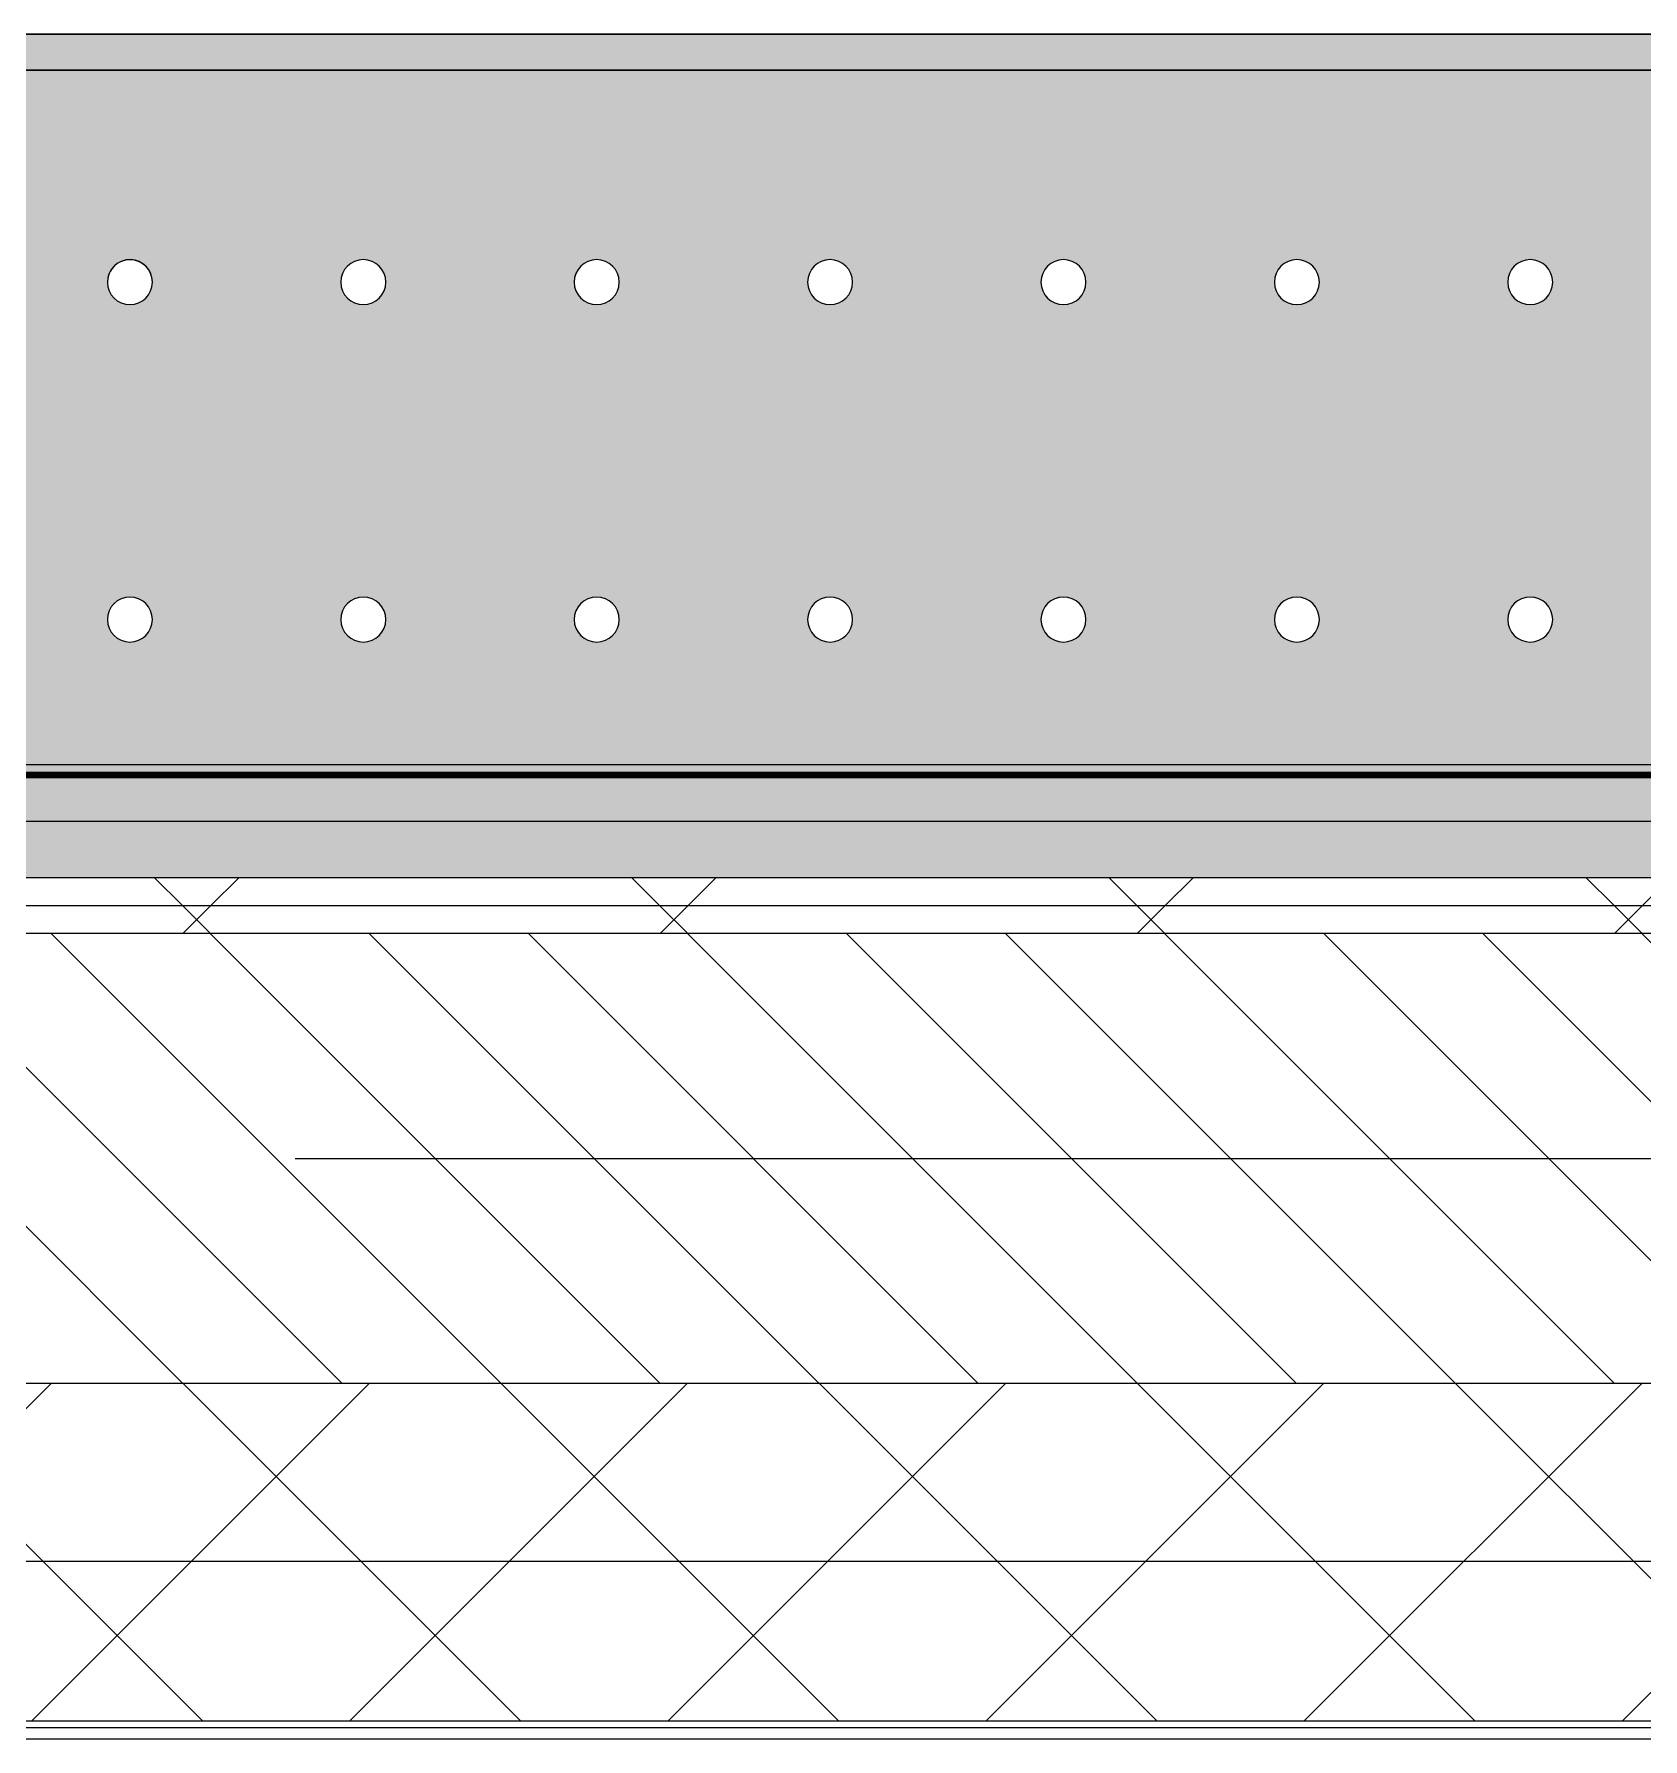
# Model space of a CAD drawing. Header units: millimetres. Extents: x 81731 to 272849, y -8553 to 29000.
# Drawn here: x 97615 to 98330, y -258 to 500 of the extents above; entities that cross this region are included whole.
import ezdxf

# ---------------------------------------------------------------- set-up
doc = ezdxf.new("R2010")
doc.units = ezdxf.units.MM
doc.linetypes.add('Осевая', pattern=[3175, 635, -476.25, 1587.5, -476.25])
for name, color, linetype, lineweight in [('A-WALL', 7, 'Continuous', 9), ('I-WALL', 7, 'Continuous', 9), ('Оси-2', 7, 'Осевая', 9)]:
    doc.layers.add(name, color=color, linetype=linetype, lineweight=lineweight)
for name, color, linetype, lineweight, true_color in [('A-WALL-1', 7, 'Continuous', 9, 0xc0c0c0), ('I-WALL-4', 7, 'Continuous', 9, 0xc0c0c0), ('I-WALL-7', 7, 'Continuous', 80, 0xff80c0), ('S-WALL-ANLY-1', 7, 'Continuous', 5, 0x008040), ('Знаки-1', 9, 'Continuous', 9, 0x808080), ('Знаки-2', 7, 'Continuous', 9, 0xc1bbaf), ('Знаки-4', 7, 'Continuous', 9, 0xaba79f), ('Знаки-5', 7, 'Continuous', 9, 0xd4ccbd), ('Знаки-6', 7, 'Continuous', 9, 0xd1cabb), ('Знаки-7', 7, 'Continuous', 9, 0xccc5b7)]:
    doc.layers.add(name, color=color, linetype=linetype, lineweight=lineweight, true_color=true_color)
doc.layers.add('Знаки-3', color=7, linetype='Continuous', lineweight=9, transparency=0.5)
pattern_1 = [(45, (0, 0), (-106.06602, 106.06602), []), (135, (0, 0), (-106.06602, -106.06602), [])]

# ---------------------------------------------------------------- blocks, each defined once
blk = doc.blocks.new('Зашивка радиатора_ с перфорацией М7_1 - Зашивка радиатора_ с перфорацией М7_1-V32-План отделки стен 2 этажа в осях 23-33')
at = {"layer": 'Знаки-3'}
h = blk.add_hatch(color=256, dxfattribs=at)
h.paths.add_polyline_path([(1772.87, 145), (-370, 145), (-370, -179.94), (1874.72, -179.94), (1874.72, 145), (1774.32, 145)])
h.paths.add_polyline_path([(967.5, 90.35), (972.5, 89.02), (976.16, 85.35), (977.5, 80.35), (976.16, 75.35), (972.5, 71.69), (967.5, 70.35), (962.5, 71.69), (958.84, 75.35), (957.5, 80.35), (958.84, 85.35), (962.5, 89.02), (964.91, 90.01)])
h.paths.add_polyline_path([(1278.75, 90.35), (1283.75, 89.02), (1287.41, 85.35), (1288.75, 80.35), (1287.41, 75.35), (1283.75, 71.69), (1278.75, 70.35), (1273.75, 71.69), (1270.09, 75.35), (1268.75, 80.35), (1270.09, 85.35), (1273.75, 89.02), (1276.16, 90.01)])
h.paths.add_polyline_path([(1071.25, 90.35), (1076.25, 89.02), (1079.91, 85.35), (1081.25, 80.35), (1079.91, 75.35), (1076.25, 71.69), (1071.25, 70.35), (1066.25, 71.69), (1062.59, 75.35), (1061.25, 80.35), (1062.59, 85.35), (1066.25, 89.02), (1068.66, 90.01)])
h.paths.add_polyline_path([(1797.5, 90.35), (1802.5, 89.02), (1806.16, 85.35), (1807.5, 80.35), (1806.16, 75.35), (1802.5, 71.69), (1797.5, 70.35), (1792.5, 71.69), (1788.84, 75.35), (1787.5, 80.35), (1788.84, 85.35), (1792.5, 89.02), (1794.91, 90.01)])
h.paths.add_polyline_path([(1693.75, 90.35), (1698.75, 89.02), (1702.41, 85.35), (1703.75, 80.35), (1702.41, 75.35), (1698.75, 71.69), (1693.75, 70.35), (1688.75, 71.69), (1685.09, 75.35), (1683.75, 80.35), (1685.09, 85.35), (1688.75, 89.02), (1691.16, 90.01)])
h.paths.add_polyline_path([(1382.5, 90.35), (1387.5, 89.02), (1391.16, 85.35), (1392.5, 80.35), (1391.16, 75.35), (1387.5, 71.69), (1382.5, 70.35), (1377.5, 71.69), (1373.84, 75.35), (1372.5, 80.35), (1373.84, 85.35), (1377.5, 89.02), (1379.91, 90.01)])
h.paths.add_polyline_path([(1486.25, 90.35), (1491.25, 89.02), (1494.91, 85.35), (1496.25, 80.35), (1494.91, 75.35), (1491.25, 71.69), (1486.25, 70.35), (1481.25, 71.69), (1477.59, 75.35), (1476.25, 80.35), (1477.59, 85.35), (1481.25, 89.02), (1483.66, 90.01)])
h.paths.add_polyline_path([(1590, 90.35), (1595, 89.02), (1598.66, 85.35), (1600, 80.35), (1598.66, 75.35), (1595, 71.69), (1590, 70.35), (1585, 71.69), (1581.34, 75.35), (1580, 80.35), (1581.34, 85.35), (1585, 89.02), (1587.41, 90.01)])
h.paths.add_polyline_path([(863.75, 90.35), (868.75, 89.02), (872.41, 85.35), (873.75, 80.35), (872.41, 75.35), (868.75, 71.69), (863.75, 70.35), (858.75, 71.69), (855.09, 75.35), (853.75, 80.35), (855.09, 85.35), (858.75, 89.02), (861.16, 90.01)])
h.paths.add_polyline_path([(1175, 90.35), (1180, 89.02), (1183.66, 85.35), (1185, 80.35), (1183.66, 75.35), (1180, 71.69), (1175, 70.35), (1170, 71.69), (1166.34, 75.35), (1165, 80.35), (1166.34, 85.35), (1170, 89.02), (1172.41, 90.01)])
h.paths.add_polyline_path([(33.75, 90.35), (38.75, 89.02), (42.41, 85.35), (43.75, 80.35), (42.41, 75.35), (38.75, 71.69), (33.75, 70.35), (28.75, 71.69), (25.09, 75.35), (23.75, 80.35), (25.09, 85.35), (28.75, 89.02), (31.16, 90.01)])
h.paths.add_polyline_path([(241.25, 90.35), (246.25, 89.02), (249.91, 85.35), (251.25, 80.35), (249.91, 75.35), (246.25, 71.69), (241.25, 70.35), (236.25, 71.69), (232.59, 75.35), (231.25, 80.35), (232.59, 85.35), (236.25, 89.02), (238.66, 90.01)])
h.paths.add_polyline_path([(-277.5, 90.35), (-272.5, 89.02), (-268.84, 85.35), (-267.5, 80.35), (-268.84, 75.35), (-272.5, 71.69), (-277.5, 70.35), (-282.5, 71.69), (-286.16, 75.35), (-287.5, 80.35), (-286.16, 85.35), (-282.5, 89.02), (-280.09, 90.01)])
h.paths.add_polyline_path([(656.25, 90.35), (661.25, 89.02), (664.91, 85.35), (666.25, 80.35), (664.91, 75.35), (661.25, 71.69), (656.25, 70.35), (651.25, 71.69), (647.59, 75.35), (646.25, 80.35), (647.59, 85.35), (651.25, 89.02), (653.66, 90.01)])
h.paths.add_polyline_path([(760, 90.35), (765, 89.02), (768.66, 85.35), (770, 80.35), (768.66, 75.35), (765, 71.69), (760, 70.35), (755, 71.69), (751.34, 75.35), (750, 80.35), (751.34, 85.35), (755, 89.02), (757.41, 90.01)])
h.paths.add_polyline_path([(-173.75, 90.35), (-168.75, 89.02), (-165.09, 85.35), (-163.75, 80.35), (-165.09, 75.35), (-168.75, 71.69), (-174.6, 70.47), (-178.75, 71.69), (-182.41, 75.35), (-183.75, 80.35), (-182.41, 85.35), (-178.75, 89.02), (-174.6, 90.24)])
h.paths.add_polyline_path([(448.75, 90.35), (453.75, 89.02), (457.41, 85.35), (458.75, 80.35), (457.41, 75.35), (453.75, 71.69), (448.75, 70.35), (443.75, 71.69), (440.09, 75.35), (438.75, 80.35), (440.09, 85.35), (443.75, 89.02), (446.16, 90.01)])
h.paths.add_polyline_path([(-70, 90.35), (-65, 89.02), (-61.34, 85.35), (-60, 80.35), (-61.34, 75.35), (-65, 71.69), (-70, 70.35), (-75, 71.69), (-78.66, 75.35), (-80, 80.35), (-78.66, 85.35), (-75, 89.02), (-72.59, 90.01)])
h.paths.add_polyline_path([(552.5, 90.35), (557.5, 89.02), (561.16, 85.35), (562.5, 80.35), (561.16, 75.35), (557.5, 71.69), (552.5, 70.35), (547.5, 71.69), (543.84, 75.35), (542.5, 80.35), (543.84, 85.35), (547.5, 89.02), (549.91, 90.01)])
h.paths.add_polyline_path([(345, 90.35), (350, 89.02), (353.66, 85.35), (355, 80.35), (353.66, 75.35), (350, 71.69), (345, 70.35), (340, 71.69), (336.34, 75.35), (335, 80.35), (336.34, 85.35), (340, 89.02), (342.41, 90.01)])
h.paths.add_polyline_path([(137.5, 90.35), (142.5, 89.02), (146.16, 85.35), (147.5, 80.35), (146.16, 75.35), (142.5, 71.69), (137.5, 70.35), (132.5, 71.69), (128.84, 75.35), (127.5, 80.35), (128.84, 85.35), (132.5, 89.02), (134.91, 90.01)])
h.paths.add_polyline_path([(1175, -59.65), (1180, -60.98), (1183.66, -64.65), (1185, -69.65), (1183.23, -75.2), (1180, -78.31), (1175, -79.65), (1170, -78.31), (1166.34, -74.65), (1165, -69.65), (1166.34, -64.65), (1170, -60.98), (1172.41, -59.99)])
h.paths.add_polyline_path([(1382.5, -59.65), (1387.5, -60.98), (1391.16, -64.65), (1392.5, -69.65), (1390.73, -75.2), (1387.5, -78.31), (1382.5, -79.65), (1377.5, -78.31), (1373.84, -74.65), (1372.5, -69.65), (1373.84, -64.65), (1377.5, -60.98), (1379.91, -59.99)])
h.paths.add_polyline_path([(1797.5, -59.65), (1802.5, -60.98), (1806.16, -64.65), (1807.5, -69.65), (1805.73, -75.2), (1802.5, -78.31), (1797.5, -79.65), (1792.5, -78.31), (1788.84, -74.65), (1787.5, -69.65), (1788.84, -64.65), (1792.5, -60.98), (1794.91, -59.99)])
h.paths.add_polyline_path([(1071.25, -59.65), (1076.25, -60.98), (1079.91, -64.65), (1081.25, -69.65), (1079.48, -75.2), (1076.25, -78.31), (1071.25, -79.65), (1066.25, -78.31), (1062.59, -74.65), (1061.25, -69.65), (1062.59, -64.65), (1066.25, -60.98), (1068.66, -59.99)])
h.paths.add_polyline_path([(760, -59.65), (765, -60.98), (768.66, -64.65), (770, -69.65), (768.23, -75.2), (765, -78.31), (760, -79.65), (755, -78.31), (751.34, -74.65), (750, -69.65), (751.34, -64.65), (755, -60.98), (757.41, -59.99)])
h.paths.add_polyline_path([(967.5, -59.65), (972.5, -60.98), (976.16, -64.65), (977.5, -69.65), (975.73, -75.2), (972.5, -78.31), (967.5, -79.65), (962.5, -78.31), (958.84, -74.65), (957.5, -69.65), (958.84, -64.65), (962.5, -60.98), (964.91, -59.99)])
h.paths.add_polyline_path([(1486.25, -59.65), (1491.25, -60.98), (1494.91, -64.65), (1496.25, -69.65), (1494.48, -75.2), (1491.25, -78.31), (1486.25, -79.65), (1481.25, -78.31), (1477.59, -74.65), (1476.25, -69.65), (1477.59, -64.65), (1481.25, -60.98), (1483.66, -59.99)])
h.paths.add_polyline_path([(1278.75, -59.65), (1283.75, -60.98), (1287.41, -64.65), (1288.75, -69.65), (1286.98, -75.2), (1283.75, -78.31), (1278.75, -79.65), (1273.75, -78.31), (1270.09, -74.65), (1268.75, -69.65), (1270.09, -64.65), (1273.75, -60.98), (1276.16, -59.99)])
h.paths.add_polyline_path([(863.75, -59.65), (868.75, -60.98), (872.41, -64.65), (873.75, -69.65), (871.98, -75.2), (868.75, -78.31), (863.75, -79.65), (858.75, -78.31), (855.09, -74.65), (853.75, -69.65), (855.09, -64.65), (858.75, -60.98), (861.16, -59.99)])
h.paths.add_polyline_path([(1590, -59.65), (1595, -60.98), (1598.66, -64.65), (1600, -69.65), (1598.23, -75.2), (1595, -78.31), (1590, -79.65), (1585, -78.31), (1581.34, -74.65), (1580, -69.65), (1581.34, -64.65), (1585, -60.98), (1587.41, -59.99)])
h.paths.add_polyline_path([(1693.75, -59.65), (1698.75, -60.98), (1702.41, -64.65), (1703.75, -69.65), (1701.98, -75.2), (1698.75, -78.31), (1693.75, -79.65), (1688.75, -78.31), (1685.09, -74.65), (1683.75, -69.65), (1685.09, -64.65), (1688.75, -60.98), (1691.16, -59.99)])
h.paths.add_polyline_path([(33.75, -59.65), (38.75, -60.98), (42.41, -64.65), (43.75, -69.65), (41.98, -75.2), (38.75, -78.31), (33.75, -79.65), (28.75, -78.31), (25.09, -74.65), (23.75, -69.65), (25.09, -64.65), (28.75, -60.98), (31.16, -59.99)])
h.paths.add_polyline_path([(345, -59.65), (350, -60.98), (353.66, -64.65), (355, -69.65), (353.23, -75.2), (350, -78.31), (345, -79.65), (340, -78.31), (336.34, -74.65), (335, -69.65), (336.34, -64.65), (340, -60.98), (342.41, -59.99)])
h.paths.add_polyline_path([(448.75, -59.65), (453.75, -60.98), (457.41, -64.65), (458.75, -69.65), (456.98, -75.2), (453.75, -78.31), (448.75, -79.65), (443.75, -78.31), (440.09, -74.65), (438.75, -69.65), (440.09, -64.65), (443.75, -60.98), (446.16, -59.99)])
h.paths.add_polyline_path([(241.25, -59.65), (246.25, -60.98), (249.91, -64.65), (251.25, -69.65), (249.48, -75.2), (246.25, -78.31), (241.25, -79.65), (236.25, -78.31), (232.59, -74.65), (231.25, -69.65), (232.59, -64.65), (236.25, -60.98), (238.66, -59.99)])
h.paths.add_polyline_path([(-70, -59.65), (-65, -60.98), (-61.34, -64.65), (-60, -69.65), (-61.77, -75.2), (-65, -78.31), (-70, -79.65), (-75, -78.31), (-78.66, -74.65), (-80, -69.65), (-78.66, -64.65), (-75, -60.98), (-72.59, -59.99)])
h.paths.add_polyline_path([(137.5, -59.65), (142.5, -60.98), (146.16, -64.65), (147.5, -69.65), (145.73, -75.2), (142.5, -78.31), (137.5, -79.65), (132.5, -78.31), (128.84, -74.65), (127.5, -69.65), (128.84, -64.65), (132.5, -60.98), (134.91, -59.99)])
h.paths.add_polyline_path([(-173.75, -59.65), (-168.75, -60.98), (-165.09, -64.65), (-163.75, -69.65), (-165.52, -75.2), (-168.75, -78.31), (-174.6, -79.53), (-178.75, -78.31), (-182.41, -74.65), (-183.75, -69.65), (-182.41, -64.65), (-178.75, -60.98), (-174.6, -59.76)])
h.paths.add_polyline_path([(656.25, -59.65), (661.25, -60.98), (664.91, -64.65), (666.25, -69.65), (664.48, -75.2), (661.25, -78.31), (656.25, -79.65), (651.25, -78.31), (647.59, -74.65), (646.25, -69.65), (647.59, -64.65), (651.25, -60.98), (653.66, -59.99)])
h.paths.add_polyline_path([(-277.5, -59.65), (-272.5, -60.98), (-268.84, -64.65), (-267.5, -69.65), (-269.27, -75.2), (-272.5, -78.31), (-277.5, -79.65), (-282.5, -78.31), (-286.16, -74.65), (-287.5, -69.65), (-286.16, -64.65), (-282.5, -60.98), (-280.09, -59.99)])
h.paths.add_polyline_path([(552.5, -59.65), (557.5, -60.98), (561.16, -64.65), (562.5, -69.65), (560.73, -75.2), (557.5, -78.31), (552.5, -79.65), (547.5, -78.31), (543.84, -74.65), (542.5, -69.65), (543.84, -64.65), (547.5, -60.98), (549.91, -59.99)])
for points in [[(1874.72, -163.94), (-370, -163.94), (-370, -179.94), (1874.72, -179.94), (1874.72, -172)], [(351.34, -163.94), (340, -163.94), (340.68, -179.94), (380, -179.94), (379.32, -163.94), (352.93, -163.94)], [(360, -163.94), (350, -163.94), (350.34, -179.94), (370, -179.94), (369.66, -163.94), (362.59, -163.94)], [(467.07, -163.94), (440, -163.94), (440.68, -179.94), (480, -179.94), (479.32, -163.94), (468.66, -163.94)], [(450.34, -163.94), (450, -163.94), (450.34, -179.94), (470, -179.94), (469.66, -163.94), (451.34, -163.94)], [(460, -163.94), (450, -163.94), (450.34, -179.94), (470, -179.94), (469.66, -163.94), (462.59, -163.94)], [(540, -163.94), (540.68, -179.94), (580, -179.94), (579.32, -163.94), (540.68, -163.94)], [(552.93, -163.94), (550, -163.94), (550.34, -179.94), (570, -179.94), (569.66, -163.94), (554.82, -163.94)], [(640, -163.94), (640.68, -179.94), (680, -179.94), (679.32, -163.94), (640.68, -163.94)], [(650.34, -163.94), (650, -163.94), (650.34, -179.94), (670, -179.94), (669.66, -163.94), (651.34, -163.94)], [(740, -163.94), (740.68, -179.94), (780, -179.94), (779.32, -163.94), (740.68, -163.94)], [(750.34, -163.94), (750, -163.94), (750.34, -179.94), (770, -179.94), (769.66, -163.94), (751.34, -163.94)], [(767.07, -163.94), (750, -163.94), (750.34, -179.94), (770, -179.94), (769.66, -163.94), (768.66, -163.94)], [(840, -163.94), (840.68, -179.94), (880, -179.94), (879.32, -163.94), (840.68, -163.94)], [(850.34, -163.94), (850, -163.94), (850.34, -179.94), (870, -179.94), (869.66, -163.94), (851.34, -163.94)], [(940, -163.94), (940.68, -179.94), (980, -179.94), (979.32, -163.94), (940.68, -163.94)], [(950.34, -163.94), (950, -163.94), (950.34, -179.94), (970, -179.94), (969.66, -163.94), (951.34, -163.94)]]:
    blk.add_hatch(color=256, dxfattribs=at).paths.add_polyline_path(points)
at = {"layer": 'Знаки-1'}
blk.add_line((-370, -179.94), (1874.72, -179.94), dxfattribs=at)
for centre, start, end in [((345, 80.35), 0, 180), ((448.75, 80.35), 0, 180), ((552.5, 80.35), 0, 180), ((656.25, 80.35), 0, 180), ((760, 80.35), 0, 180), ((863.75, 80.35), 0, 180), ((967.5, 80.35), 0, 180), ((345, 80.35), 180, 0), ((448.75, 80.35), 180, 0), ((552.5, 80.35), 180, 360), ((656.25, 80.35), 180, 0), ((760, 80.35), 180, 0), ((863.75, 80.35), 180, 0), ((967.5, 80.35), 180, 0), ((345, -69.65), 0, 180), ((448.75, -69.65), 0, 180), ((552.5, -69.65), 0, 180), ((656.25, -69.65), 0, 180), ((760, -69.65), 0, 180), ((863.75, -69.65), 0, 180), ((967.5, -69.65), 0, 180), ((345, -69.65), 180, 0), ((448.75, -69.65), 180, 0), ((552.5, -69.65), 180, 0), ((656.25, -69.65), 180, 0), ((760, -69.65), 180, 0), ((863.75, -69.65), 180, 0), ((967.5, -69.65), 180, 0)]:
    blk.add_arc(centre, 10, start, end, dxfattribs=at)
at = {"layer": 'Знаки-2'}
for p, q in [((340, -163.94), (280, -163.94)), ((340, -163.94), (350, -163.94)), ((350, -163.94), (340, -163.94)), ((350, -163.94), (370, -163.94)), ((370, -163.94), (350, -163.94)), ((370, -163.94), (380, -163.94)), ((380, -163.94), (370, -163.94)), ((440, -163.94), (380, -163.94)), ((440, -163.94), (450, -163.94)), ((450, -163.94), (440, -163.94)), ((450, -163.94), (470, -163.94)), ((470, -163.94), (450, -163.94)), ((470, -163.94), (480, -163.94)), ((480, -163.94), (470, -163.94)), ((540, -163.94), (480, -163.94)), ((540, -163.94), (580, -163.94)), ((580, -163.94), (540, -163.94)), ((640, -163.94), (580, -163.94)), ((640, -163.94), (650, -163.94)), ((650, -163.94), (640, -163.94)), ((650, -163.94), (670, -163.94)), ((670, -163.94), (650, -163.94)), ((670, -163.94), (680, -163.94)), ((680, -163.94), (670, -163.94)), ((740, -163.94), (680, -163.94)), ((740, -163.94), (750, -163.94)), ((750, -163.94), (740, -163.94)), ((750, -163.94), (770, -163.94)), ((770, -163.94), (750, -163.94)), ((770, -163.94), (780, -163.94)), ((780, -163.94), (770, -163.94)), ((840, -163.94), (780, -163.94)), ((840, -163.94), (880, -163.94)), ((880, -163.94), (840, -163.94)), ((940, -163.94), (880, -163.94)), ((940, -163.94), (950, -163.94)), ((950, -163.94), (940, -163.94)), ((950, -163.94), (970, -163.94)), ((970, -163.94), (950, -163.94)), ((970, -163.94), (980, -163.94)), ((980, -163.94), (970, -163.94)), ((1040, -163.94), (980, -163.94)), ((280, -179.94), (340, -179.94)), ((340, -179.94), (350, -179.94)), ((350, -179.94), (340, -179.94)), ((350, -179.94), (370, -179.94)), ((370, -179.94), (350, -179.94)), ((370, -179.94), (380, -179.94)), ((380, -179.94), (370, -179.94)), ((380, -179.94), (440, -179.94)), ((440, -179.94), (450, -179.94)), ((450, -179.94), (440, -179.94)), ((450, -179.94), (470, -179.94)), ((470, -179.94), (450, -179.94)), ((470, -179.94), (480, -179.94)), ((480, -179.94), (470, -179.94)), ((480, -179.94), (540, -179.94)), ((540, -179.94), (580, -179.94)), ((580, -179.94), (540, -179.94)), ((580, -179.94), (640, -179.94)), ((640, -179.94), (650, -179.94)), ((650, -179.94), (640, -179.94)), ((650, -179.94), (670, -179.94)), ((670, -179.94), (650, -179.94)), ((670, -179.94), (680, -179.94)), ((680, -179.94), (670, -179.94)), ((680, -179.94), (740, -179.94)), ((740, -179.94), (750, -179.94)), ((750, -179.94), (740, -179.94)), ((750, -179.94), (770, -179.94)), ((770, -179.94), (750, -179.94)), ((770, -179.94), (780, -179.94)), ((780, -179.94), (770, -179.94)), ((780, -179.94), (840, -179.94)), ((840, -179.94), (880, -179.94)), ((880, -179.94), (840, -179.94)), ((880, -179.94), (940, -179.94)), ((940, -179.94), (950, -179.94)), ((950, -179.94), (940, -179.94)), ((950, -179.94), (970, -179.94)), ((970, -179.94), (950, -179.94)), ((970, -179.94), (980, -179.94)), ((980, -179.94), (970, -179.94)), ((980, -179.94), (1040, -179.94))]:
    blk.add_line(p, q, dxfattribs=at)
at = {"layer": 'Знаки-4'}
for p, q in [((-322.14, -163.94), (1842.14, -163.94)), ((1874.72, -179.94), (-370, -179.94)), ((1874.72, -179.94), (-365.34, -179.94))]:
    blk.add_line(p, q, dxfattribs=at)
for centre, start, end in [((345, 80.35), 0, 180), ((448.75, 80.35), 0, 180), ((552.5, 80.35), 0, 180), ((656.25, 80.35), 0, 180), ((760, 80.35), 0, 180), ((863.75, 80.35), 0, 180), ((967.5, 80.35), 0, 180), ((345, 80.35), 180, 360), ((448.75, 80.35), 180, 0), ((552.5, 80.35), 180, 360), ((656.25, 80.35), 180, 360), ((760, 80.35), 180, 360), ((863.75, 80.35), 180, 360), ((967.5, 80.35), 180, 0), ((345, -69.65), 0, 180), ((448.75, -69.65), 0, 180), ((552.5, -69.65), 0, 180), ((656.25, -69.65), 0, 180), ((760, -69.65), 0, 180), ((863.75, -69.65), 0, 180), ((967.5, -69.65), 0, 180), ((345, -69.65), 180, 360), ((448.75, -69.65), 180, 360), ((552.5, -69.65), 180, 360), ((656.25, -69.65), 180, 360), ((760, -69.65), 180, 360), ((863.75, -69.65), 180, 360), ((967.5, -69.65), 180, 240), ((967.5, -69.65), 285, 360), ((967.5, -69.65), 240, 285)]:
    blk.add_arc(centre, 10, start, end, dxfattribs=at)
at = {"layer": 'Знаки-5'}
for p, q in [((454.82, -163.94), (451.34, -163.94)), ((465, -163.94), (455, -163.94)), ((468.66, -163.94), (465.18, -163.94)), ((754.82, -163.94), (751.34, -163.94)), ((765, -163.94), (755, -163.94)), ((768.66, -163.94), (765.18, -163.94)), ((451.34, -179.94), (454.82, -179.94)), ((455, -179.94), (465, -179.94)), ((465.18, -179.94), (468.66, -179.94)), ((751.34, -179.94), (754.82, -179.94)), ((755, -179.94), (765, -179.94)), ((765.18, -179.94), (768.66, -179.94))]:
    blk.add_line(p, q, dxfattribs=at)
at = {"layer": 'Знаки-6'}
for p, q in [((354.82, -163.94), (351.34, -163.94)), ((365, -163.94), (355, -163.94)), ((368.66, -163.94), (365.18, -163.94)), ((451.28, -163.94), (454.82, -163.94)), ((454.82, -163.94), (451.28, -163.94)), ((455, -163.94), (465, -163.94)), ((465, -163.94), (455, -163.94)), ((465.18, -163.94), (468.72, -163.94)), ((468.72, -163.94), (465.18, -163.94)), ((554.82, -163.94), (551.34, -163.94)), ((565, -163.94), (555, -163.94)), ((568.66, -163.94), (565.18, -163.94)), ((654.82, -163.94), (651.34, -163.94)), ((665, -163.94), (655, -163.94)), ((668.66, -163.94), (665.18, -163.94)), ((751.28, -163.94), (754.82, -163.94)), ((754.82, -163.94), (751.28, -163.94)), ((755, -163.94), (765, -163.94)), ((765, -163.94), (755, -163.94)), ((765.18, -163.94), (768.72, -163.94)), ((768.72, -163.94), (765.18, -163.94)), ((854.82, -163.94), (851.34, -163.94)), ((865, -163.94), (855, -163.94)), ((868.66, -163.94), (865.18, -163.94)), ((954.82, -163.94), (951.34, -163.94)), ((956.74, -163.94), (955, -163.94)), ((965, -163.94), (957.41, -163.94)), ((968.66, -163.94), (965.18, -163.94)), ((351.34, -179.94), (354.82, -179.94)), ((355, -179.94), (365, -179.94)), ((365.18, -179.94), (368.66, -179.94)), ((451.28, -179.94), (454.82, -179.94)), ((454.82, -179.94), (451.28, -179.94)), ((455, -179.94), (465, -179.94)), ((465, -179.94), (455, -179.94)), ((465.18, -179.94), (468.72, -179.94)), ((468.72, -179.94), (465.18, -179.94)), ((551.34, -179.94), (554.82, -179.94)), ((555, -179.94), (565, -179.94)), ((565.18, -179.94), (568.66, -179.94)), ((651.34, -179.94), (654.82, -179.94)), ((655, -179.94), (665, -179.94)), ((665.18, -179.94), (668.66, -179.94)), ((751.28, -179.94), (754.82, -179.94)), ((754.82, -179.94), (751.28, -179.94)), ((755, -179.94), (765, -179.94)), ((765, -179.94), (755, -179.94)), ((765.18, -179.94), (768.72, -179.94)), ((768.72, -179.94), (765.18, -179.94)), ((851.34, -179.94), (854.82, -179.94)), ((855, -179.94), (865, -179.94)), ((865.18, -179.94), (868.66, -179.94)), ((951.34, -179.94), (954.82, -179.94)), ((955, -179.94), (956.74, -179.94)), ((957.41, -179.94), (965, -179.94)), ((965.18, -179.94), (968.66, -179.94))]:
    blk.add_line(p, q, dxfattribs=at)
at = {"layer": 'Знаки-7'}
for p, q in [((350, -163.94), (340.68, -163.94)), ((351.28, -163.94), (354.82, -163.94)), ((354.82, -163.94), (351.28, -163.94)), ((355, -163.94), (360, -163.94)), ((365, -163.94), (355, -163.94)), ((360, -163.94), (365, -163.94)), ((365.18, -163.94), (368.72, -163.94)), ((368.72, -163.94), (365.18, -163.94)), ((379.32, -163.94), (370, -163.94)), ((450, -163.94), (440.68, -163.94)), ((450, -163.94), (450.34, -163.94)), ((452.93, -163.94), (450, -163.94)), ((450.34, -163.94), (452.93, -163.94)), ((452.93, -163.94), (460, -163.94)), ((460, -163.94), (452.93, -163.94)), ((460, -163.94), (467.07, -163.94)), ((467.07, -163.94), (460, -163.94)), ((467.07, -163.94), (470, -163.94)), ((470, -163.94), (467.07, -163.94)), ((479.32, -163.94), (470, -163.94)), ((550, -163.94), (540.68, -163.94)), ((550, -163.94), (552.93, -163.94)), ((552.93, -163.94), (550, -163.94)), ((552.93, -163.94), (554.81, -163.94)), ((554.81, -163.94), (552.93, -163.94)), ((555, -163.94), (565, -163.94)), ((557.41, -163.94), (555, -163.94)), ((565, -163.94), (557.41, -163.94)), ((565.19, -163.94), (569.66, -163.94)), ((567.07, -163.94), (565.19, -163.94)), ((570, -163.94), (567.07, -163.94)), ((569.66, -163.94), (570, -163.94)), ((579.32, -163.94), (570, -163.94)), ((650, -163.94), (640.68, -163.94)), ((651.28, -163.94), (654.82, -163.94)), ((654.82, -163.94), (651.28, -163.94)), ((655, -163.94), (665, -163.94)), ((660, -163.94), (655, -163.94)), ((665, -163.94), (660, -163.94)), ((665.18, -163.94), (668.72, -163.94)), ((668.72, -163.94), (665.18, -163.94)), ((679.32, -163.94), (670, -163.94)), ((750, -163.94), (740.68, -163.94)), ((750, -163.94), (750.34, -163.94)), ((752.93, -163.94), (750, -163.94)), ((750.34, -163.94), (762.59, -163.94)), ((755, -163.94), (752.93, -163.94)), ((757.41, -163.94), (755, -163.94)), ((765, -163.94), (757.41, -163.94)), ((762.59, -163.94), (768.66, -163.94)), ((770, -163.94), (765, -163.94)), ((768.66, -163.94), (770, -163.94)), ((779.32, -163.94), (770, -163.94)), ((850, -163.94), (840.68, -163.94)), ((850, -163.94), (852.93, -163.94)), ((850.34, -163.94), (850, -163.94)), ((854.81, -163.94), (850.34, -163.94)), ((852.93, -163.94), (854.81, -163.94)), ((855, -163.94), (860, -163.94)), ((857.41, -163.94), (855, -163.94)), ((865, -163.94), (857.41, -163.94)), ((860, -163.94), (862.59, -163.94)), ((862.59, -163.94), (865, -163.94)), ((865.19, -163.94), (868.66, -163.94)), ((867.07, -163.94), (865.19, -163.94)), ((869.66, -163.94), (867.07, -163.94)), ((868.66, -163.94), (870, -163.94)), ((870, -163.94), (869.66, -163.94)), ((879.32, -163.94), (870, -163.94)), ((950, -163.94), (940.68, -163.94)), ((951.28, -163.94), (954.82, -163.94)), ((954.82, -163.94), (951.28, -163.94)), ((955, -163.94), (956.72, -163.94)), ((956.72, -163.94), (955, -163.94)), ((957.39, -163.94), (965, -163.94)), ((965, -163.94), (957.39, -163.94)), ((965.18, -163.94), (968.72, -163.94)), ((968.72, -163.94), (965.18, -163.94)), ((979.32, -163.94), (970, -163.94)), ((340.68, -179.94), (350, -179.94)), ((351.28, -179.94), (354.82, -179.94)), ((354.82, -179.94), (351.28, -179.94)), ((355, -179.94), (365, -179.94)), ((360, -179.94), (355, -179.94)), ((365, -179.94), (360, -179.94)), ((365.18, -179.94), (368.72, -179.94)), ((368.72, -179.94), (365.18, -179.94)), ((370, -179.94), (379.32, -179.94)), ((440.68, -179.94), (450, -179.94)), ((450, -179.94), (450.34, -179.94)), ((451.34, -179.94), (450, -179.94)), ((450.34, -179.94), (455, -179.94)), ((455, -179.94), (451.34, -179.94)), ((455, -179.94), (460, -179.94)), ((465, -179.94), (455, -179.94)), ((460, -179.94), (468.66, -179.94)), ((468.66, -179.94), (465, -179.94)), ((468.66, -179.94), (470, -179.94)), ((470, -179.94), (468.66, -179.94)), ((470, -179.94), (479.32, -179.94)), ((540.68, -179.94), (550, -179.94)), ((550, -179.94), (550.34, -179.94)), ((550.34, -179.94), (550, -179.94)), ((550.34, -179.94), (554.81, -179.94)), ((551.34, -179.94), (550.34, -179.94)), ((554.81, -179.94), (551.34, -179.94)), ((555, -179.94), (560, -179.94)), ((557.41, -179.94), (555, -179.94)), ((565, -179.94), (557.41, -179.94)), ((560, -179.94), (565, -179.94)), ((565.19, -179.94), (570, -179.94)), ((570, -179.94), (565.19, -179.94)), ((570, -179.94), (579.32, -179.94)), ((640.68, -179.94), (650, -179.94)), ((651.28, -179.94), (654.82, -179.94)), ((654.82, -179.94), (651.28, -179.94)), ((655, -179.94), (660, -179.94)), ((665, -179.94), (655, -179.94)), ((660, -179.94), (665, -179.94)), ((665.18, -179.94), (668.72, -179.94)), ((668.72, -179.94), (665.18, -179.94)), ((670, -179.94), (679.32, -179.94)), ((740.68, -179.94), (750, -179.94)), ((750, -179.94), (751.34, -179.94)), ((755, -179.94), (750, -179.94)), ((751.34, -179.94), (757.41, -179.94)), ((757.41, -179.94), (755, -179.94)), ((757.41, -179.94), (760, -179.94)), ((765, -179.94), (757.41, -179.94)), ((760, -179.94), (765, -179.94)), ((765, -179.94), (770, -179.94)), ((770, -179.94), (765, -179.94)), ((770, -179.94), (779.32, -179.94)), ((840.68, -179.94), (850, -179.94)), ((850, -179.94), (850.34, -179.94)), ((854.81, -179.94), (850, -179.94)), ((850.34, -179.94), (854.81, -179.94)), ((855, -179.94), (857.41, -179.94)), ((862.59, -179.94), (855, -179.94)), ((857.41, -179.94), (865, -179.94)), ((865, -179.94), (862.59, -179.94)), ((865.19, -179.94), (867.07, -179.94)), ((868.66, -179.94), (865.19, -179.94)), ((867.07, -179.94), (870, -179.94)), ((869.66, -179.94), (868.66, -179.94)), ((870, -179.94), (869.66, -179.94)), ((870, -179.94), (879.32, -179.94)), ((940.68, -179.94), (950, -179.94)), ((951.28, -179.94), (954.82, -179.94)), ((954.82, -179.94), (951.28, -179.94)), ((955, -179.94), (956.72, -179.94)), ((956.72, -179.94), (955, -179.94)), ((957.39, -179.94), (960, -179.94)), ((960, -179.94), (957.39, -179.94)), ((960, -179.94), (965, -179.94)), ((965, -179.94), (960, -179.94)), ((965.18, -179.94), (968.72, -179.94)), ((968.72, -179.94), (965.18, -179.94)), ((970, -179.94), (979.32, -179.94))]:
    blk.add_line(p, q, dxfattribs=at)

msp = doc.modelspace()

# ---------------------------------------------------------------- hatches: boundary and pattern name
at = {"layer": 'A-WALL'}
h = msp.add_hatch(dxfattribs=at)
h.set_pattern_fill('FP_3', color=256, style=0, pattern_type=2)
h.set_pattern_definition([(135, (0, 0), (-35.35534, -35.35534), [])])
h.paths.add_polyline_path([(113430, -100), (113680, -100), (113680, 100), (113430, 100)])
h.paths.add_polyline_path([(104830, -100), (104830, 100), (103780, 100), (103780, -100), (104617.65, -100)])
h.paths.add_polyline_path([(122830, -100), (122830, 100), (122030, 100), (122030, -100), (122719.12, -100)])
h.paths.add_polyline_path([(114638.11, -100), (115630, -100), (115630, 100), (114580, 100), (114580, -100)])
h.paths.add_polyline_path([(108930, -100), (110230, -100), (110230, 100), (108930, 100)])
h.paths.add_polyline_path([(119330, -100), (119330, 100), (118830, 100), (118830, -100), (119163.48, -100)])
h.paths.add_polyline_path([(92095.8, -100), (92730, -100), (92730, 100), (91930, 100), (91930, -100), (92011.28, -100)])
h.paths.add_polyline_path([(102880, -100), (102880, 100), (102630, 100), (102630, -100), (102678.21, -100)])
h.paths.add_polyline_path([(94530, -100), (94780, -100), (94780, 100), (94530, 100)])
h.paths.add_polyline_path([(98476.09, -100), (99030, -100), (99030, 100), (95680, 100), (95680, -100), (98152.85, -100)])
h.paths.add_polyline_path([(101385.25, -100), (101730, -100), (101730, 100), (100830, 100), (100830, -100)])
h = msp.add_hatch(dxfattribs=at)
h.set_pattern_fill('FP_1', color=256, style=0, pattern_type=2)
h.set_pattern_definition([(45, (0, 0), (-70.71068, 70.71068), []), (135, (0, 0), (-70.71068, -70.71068), [])])
h.paths.add_polyline_path([(119330, -250), (119330, -100), (117930, -100), (117930, -250)])
h.paths.add_polyline_path([(123730, -250), (125080, -250), (125080, -100), (123730, -100), (123730, -126.49)])
h.paths.add_polyline_path([(122030, -250), (122830, -250), (122830, -100), (122030, -100), (122030, -126.49)])
h.paths.add_polyline_path([(113680, -250), (113680, -100), (112530, -100), (112530, -250)])
h.paths.add_polyline_path([(99930, -250), (99930, -100), (95680, -100), (95680, -250)])
h.paths.add_polyline_path([(104830, -250), (104830, -100), (103780, -100), (103780, -250)])
h.paths.add_polyline_path([(114580, -250), (115630, -250), (115630, -100), (114580, -100), (114580, -126.49)])
h.paths.add_polyline_path([(102880, -250), (102880, -100), (100830, -100), (100830, -250)])
h.paths.add_polyline_path([(110230, -250), (110230, -100), (108930, -100), (108930, -250)])
h.paths.add_polyline_path([(108030, -250), (108030, -100), (107130, -100), (107130, -250)])
h.paths.add_polyline_path([(121130, -250), (121130, -100), (120230, -100), (120230, -250), (120779.68, -250)])
h.paths.add_polyline_path([(94780, -250), (94780, -100), (93630, -100), (93630, -250)])
h.paths.add_polyline_path([(92730, -250), (92730, -100), (91930, -100), (91930, -250)])
h.paths.add_polyline_path([(91030, -250), (91030, -100), (89210, -100), (89210, -250), (89748.59, -250)])
at = {"layer": 'I-WALL'}
h = msp.add_hatch(color=256, dxfattribs=at)
h.paths.add_polyline_path([(96536.64, 125), (96705, 125), (96705, 175), (96305, 175), (96305, 125)])
h.paths.add_polyline_path([(95680, 125), (96280, 125), (96280, 175), (94530, 175), (94530, 125), (94780, 125), (94780, 150), (95680, 150), (95680, 134.36)])
h.paths.add_polyline_path([(98799.33, 125), (99030, 125), (99030, 175), (96730, 175), (96730, 125), (98476.09, 125)])
h = msp.add_hatch(dxfattribs=at)
h.set_pattern_fill('FP_39', color=256, style=0, pattern_type=2)
h.set_pattern_definition([(0, (0, 0), (121.92, 30.48), [10.058, -81.382, 10.058, -81.382, -487.68]), (0, (0, 0), (121.92, 30.48), [-182.88, 10.058, -172.822, 10.058, -81.382, -213.36]), (0, (0, 0), (121.92, 30.48), [-457.2, 10.058, -50.902, 10.058, -142.342]), (120, (45.72, 15.24), (-87.356454, 90.345817), [10.058, -81.382, 10.058, -81.382, -487.68]), (120, (45.72, 15.24), (-87.356454, 90.345817), [-182.88, 10.058, -172.822, 10.058, -81.382, -213.36]), (120, (45.72, 15.24), (-87.356454, 90.345817), [-457.2, 10.058, -50.902, 10.058, -142.342]), (240, (60.96, 76.2), (-34.563546, -120.825817), [10.058, -81.382, 10.058, -81.382, -487.68]), (240, (60.96, 76.2), (-34.563546, -120.825817), [-182.88, 10.058, -172.822, 10.058, -81.382, -213.36]), (240, (60.96, 76.2), (-34.563546, -120.825817), [-457.2, 10.058, -50.902, 10.058, -142.342])])
h.paths.add_polyline_path([(101385.25, 150), (101570, 150), (101570, 170), (96750, 170), (96750, 150), (100738.77, 150)])
h = msp.add_hatch(dxfattribs=at)
h.set_pattern_fill('FP_40', color=256, style=0, pattern_type=2)
h.set_pattern_definition(pattern_1)
h.paths.add_polyline_path([(94530, 112.5), (94780, 112.5), (94780, 125), (94530, 125)])
h.paths.add_polyline_path([(99030, 112.5), (99030, 125), (95680, 125), (95680, 112.5), (98799.33, 112.5)])
h = msp.add_hatch(dxfattribs=at)
h.set_pattern_fill('FP_40', color=256, style=0, pattern_type=2)
h.set_pattern_definition(pattern_1)
h.paths.add_polyline_path([(99030, 100), (99030, 112.5), (95680, 112.5), (95680, 100), (98799.33, 100)])
h.paths.add_polyline_path([(94780, 100), (94780, 112.5), (94530, 112.5), (94530, 100), (94597.2, 100)])

# ---------------------------------------------------------------- linework, layer by layer
at = {"layer": 'A-WALL'}
for p, q in [((96730, 125), (99030, 125)), ((95680, 112.5), (99030, 112.5)), ((99030, 100), (95680, 100)), ((99030, -100), (94530, -100)), ((95680, -250), (99930, -250)), ((95680, -253), (99930, -253))]:
    msp.add_line(p, q, dxfattribs=at)
at = {"layer": 'A-WALL-1'}
msp.add_line((92730, -258), (107130, -258), dxfattribs=at)
at = {"layer": 'I-WALL-4'}
for p, q in [((99030, 175), (96730, 175)), ((96730, 150), (99030, 150))]:
    msp.add_line(p, q, dxfattribs=at)
at = {"layer": 'I-WALL-7'}
for p, q in [((96750, 170), (101570, 170)), ((101569, 171), (96751, 171))]:
    msp.add_line(p, q, dxfattribs=at)
at = {"layer": 'S-WALL-ANLY-1'}
msp.add_line((95680, -179), (99930, -179), dxfattribs=at)
at = {"layer": 'Оси-2'}
msp.add_line((85030.66, 0), (122760, 0), dxfattribs=at)

# ---------------------------------------------------------------- block references
at = {"layer": 'Знаки-6', "rotation": 180}
msp.add_blockref('Зашивка радиатора_ с перфорацией М7_1 - Зашивка радиатора_ с перфорацией М7_1-V32-План отделки стен 2 этажа в осях 23-33', (98624.72, 320), dxfattribs=at)

doc.saveas('drawing.dxf')
